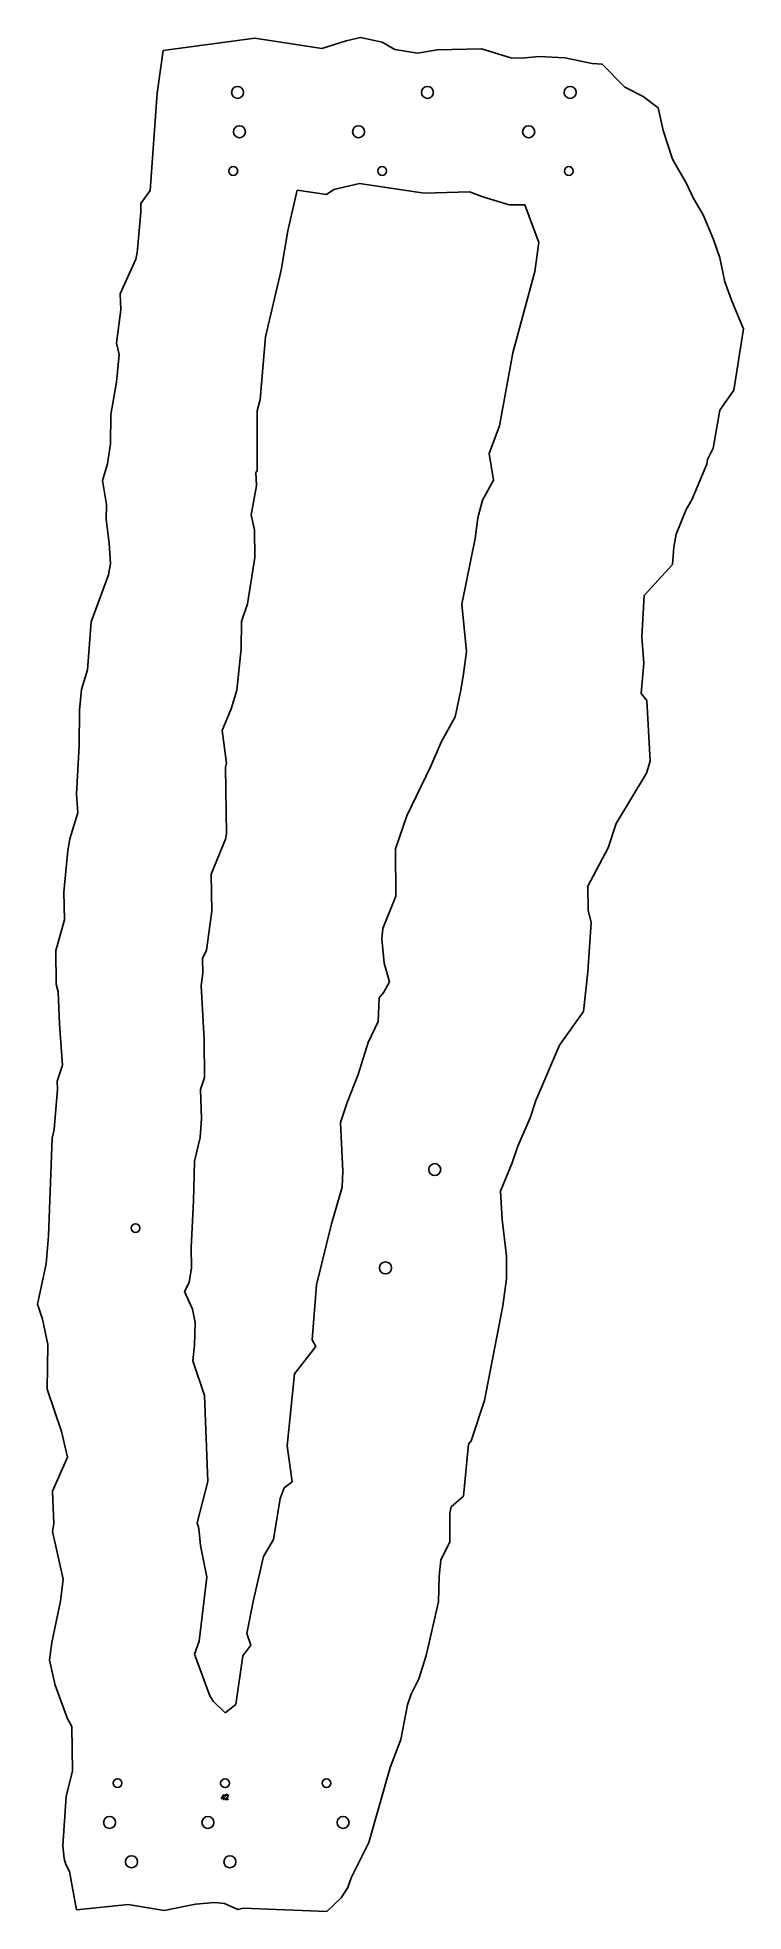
# Model space of a CAD drawing. Header units: millimetres. Extents: x 89 to 807, y 131 to 2037.
import ezdxf

# ---------------------------------------------------------------- set-up
doc = ezdxf.new("R2010")
doc.units = ezdxf.units.MM
doc.linetypes.add('SLD-Durchgehend', pattern=[0])

msp = doc.modelspace()

# ---------------------------------------------------------------- linework, layer by layer
at = {"color": 7, "linetype": 'SLD-Durchgehend', "lineweight": 25}
for p, q in [((210.6, 1980.6), (216.8, 2024)), ((216.8, 2024), (309.9, 2036.7)), ((309.9, 2036.7), (377.9, 2026.2)), ((377.9, 2026.2), (402.8, 2034)), ((402.8, 2034), (417.2, 2037.4)), ((417.2, 2037.4), (439.4, 2032.5)), ((439.4, 2032.5), (452, 2025.1)), ((452, 2025.1), (475.2, 2021.3)), ((475.2, 2021.3), (495.2, 2024.9)), ((495.2, 2024.9), (540.3, 2025.8)), ((540.3, 2025.8), (570.2, 2016.5)), ((570.2, 2016.5), (581, 2016.2)), ((581, 2016.2), (599, 2018.1)), ((599, 2018.1), (625, 2016.6)), ((625, 2016.6), (652.7, 2010.8)), ((652.7, 2010.8), (663, 2010.1)), ((663, 2010.1), (685.8, 1986.7)), ((685.8, 1986.7), (704.5, 1977.2)), ((203.4, 1881.8), (210.6, 1980.6)), ((704.5, 1977.2), (719.7, 1965.8)), ((719.7, 1965.8), (724.8, 1942.9)), ((724.8, 1942.9), (734.4, 1913.6)), ((734.4, 1913.6), (748.9, 1888)), ((390, 1882.8), (416.4, 1888.7)), ((416.4, 1888.7), (481.9, 1878.9)), ((748.9, 1888), (755.4, 1874.1)), ((194, 1868.4), (203.4, 1881.8)), ((343.5, 1840.6), (353, 1881.9)), ((353, 1881.9), (382.7, 1877.6)), ((382.7, 1877.6), (390, 1882.8)), ((481.9, 1878.9), (528.1, 1880.5)), ((528.1, 1880.5), (541.6, 1875.1)), ((541.6, 1875.1), (568.3, 1867.1)), ((755.4, 1874.1), (765.7, 1857)), ((190.4, 1818.2), (194, 1859.6)), ((194, 1859.6), (194, 1868.4)), ((568.3, 1867.1), (584.4, 1867.2)), ((584.4, 1867.2), (598.4, 1828.8)), ((765.7, 1857), (776.1, 1831.8)), ((343.5, 1840.6), (336.7, 1800.7)), ((776.1, 1831.8), (782.5, 1813.3)), ((173.1, 1776.7), (188.9, 1812)), ((188.9, 1812), (190.4, 1818.2)), ((594.4, 1799.4), (598.4, 1828.8)), ((782.5, 1813.3), (787.7, 1788.8)), ((320.7, 1732.8), (336.7, 1800.7)), ((594.4, 1799.4), (572, 1716.6)), ((173.5, 1760.3), (173.1, 1776.7)), ((787.7, 1788.8), (795.2, 1768.3)), ((169.1, 1726.3), (173.5, 1760.3)), ((795.2, 1768.3), (806.6, 1741.1)), ((806.6, 1741.1), (796.9, 1678.6)), ((171.8, 1714.9), (169.1, 1726.3)), ((315.3, 1669.2), (320.7, 1732.8)), ((572, 1716.6), (558.6, 1642.2)), ((169.4, 1686.8), (171.8, 1714.9)), ((163.5, 1653.7), (169.4, 1686.8)), ((796.9, 1678.6), (782.6, 1658.1)), ((312.1, 1657.6), (315.3, 1669.2)), ((163.3, 1623.9), (163.5, 1653.7)), ((312.2, 1596), (312.1, 1657.6)), ((558.6, 1642.2), (548, 1614)), ((782.6, 1658.1), (775.6, 1619.7)), ((160.2, 1603.7), (163.3, 1623.9)), ((155.1, 1586.8), (160.2, 1603.7)), ((548, 1614), (552.3, 1587)), ((769.2, 1603.2), (754.2, 1567.1)), ((769.9, 1607.9), (769.2, 1603.2)), ((775.6, 1619.7), (769.9, 1607.9)), ((159.1, 1562.1), (155.1, 1586.8)), ((310.7, 1595), (312.2, 1596)), ((311.7, 1581.3), (310.7, 1595)), ((552.3, 1587), (541.3, 1566.6)), ((306.1, 1551.6), (311.7, 1581.3)), ((541.3, 1566.6), (536.4, 1548.7)), ((754.2, 1567.1), (748.3, 1557)), ((158.8, 1547.2), (159.1, 1562.1)), ((161.8, 1522.4), (158.8, 1547.2)), ((309.4, 1536.6), (306.1, 1551.6)), ((536.4, 1548.7), (533.9, 1527.6)), ((748.3, 1557), (738, 1532.2)), ((309.9, 1508.3), (309.4, 1536.6)), ((533.9, 1527.6), (520.2, 1460.7)), ((738, 1532.2), (735.6, 1519)), ((163.2, 1502.1), (161.8, 1522.4)), ((302.5, 1461.3), (309.9, 1508.3)), ((735.6, 1519), (734.4, 1501.1)), ((143.5, 1442.9), (161.2, 1490.8)), ((161.2, 1490.8), (163.2, 1502.1)), ((734.4, 1501.1), (705.6, 1469.7)), ((705.6, 1469.7), (703.2, 1427.6)), ((296.3, 1443.3), (302.5, 1461.3)), ((520.2, 1460.7), (525.1, 1412.8)), ((139.9, 1394), (143.5, 1442.9)), ((296.1, 1415.5), (296.3, 1443.3)), ((291.6, 1373.2), (296.1, 1415.5)), ((525.1, 1412.8), (522, 1390)), ((703.2, 1427.6), (705.4, 1400.7)), ((133.7, 1374), (139.9, 1394)), ((705.4, 1400.7), (702.7, 1370.1)), ((131.7, 1352.9), (133.7, 1374)), ((285.9, 1354.2), (291.6, 1373.2)), ((519.3, 1373.4), (513.5, 1346.3)), ((519.3, 1373.4), (522, 1390)), ((276.6, 1332.2), (285.9, 1354.2)), ((702.7, 1370.1), (708.3, 1363)), ((708.3, 1363), (711.8, 1301.1)), ((131.4, 1317), (131.7, 1352.9)), ((513.5, 1346.3), (499.3, 1320.5)), ((128.5, 1267.5), (131.4, 1317)), ((280.9, 1299.2), (276.6, 1332.2)), ((499.3, 1320.5), (488.7, 1295.9)), ((280, 1295.1), (280.9, 1299.2)), ((711.8, 1301.1), (708, 1288.9)), ((281.1, 1227.2), (280, 1295.1)), ((488.7, 1295.9), (464.5, 1245.5)), ((708, 1288.9), (677, 1237.8)), ((130, 1248.5), (128.5, 1267.5)), ((121.9, 1222), (130, 1248.5)), ((464.5, 1245.5), (452.8, 1212)), ((119.6, 1210.4), (121.9, 1222)), ((265.4, 1186.2), (280, 1221.6)), ((280, 1221.6), (281.1, 1227.2)), ((677, 1237.8), (668.9, 1212.9)), ((115.8, 1168), (119.6, 1210.4)), ((452.8, 1212), (453.1, 1163.8)), ((668.9, 1212.9), (648.4, 1173.9)), ((266.3, 1148.5), (265.4, 1186.2)), ((116.4, 1139.6), (115.8, 1168)), ((453.1, 1163.8), (440, 1130.8)), ((648.4, 1173.9), (648.6, 1149.5)), ((260.8, 1108.9), (266.3, 1148.5)), ((648.6, 1149.5), (651.6, 1136.9)), ((107.5, 1108.6), (116.4, 1139.6)), ((440, 1130.8), (439.1, 1120.3)), ((651.6, 1136.9), (648.4, 1086.9)), ((108, 1074.4), (107.5, 1108.6)), ((256.6, 1100.3), (260.8, 1108.9)), ((439.1, 1120.3), (441.3, 1095.6)), ((257.1, 1085.3), (256.6, 1100.3)), ((441.3, 1095.6), (446.9, 1076.6)), ((648.4, 1086.9), (644.1, 1046.4)), ((109.8, 1066.4), (108, 1074.4)), ((255.2, 1073), (257.1, 1085.3)), ((258.2, 1017.5), (255.2, 1073)), ((446.9, 1076.6), (440.9, 1066)), ((111.2, 1033.4), (109.8, 1066.4)), ((436.3, 1060.5), (435.1, 1036.2)), ((440.9, 1066), (436.3, 1060.5)), ((114.2, 991.9), (111.2, 1033.4)), ((435.1, 1036.2), (424.9, 1015)), ((644.1, 1046.4), (619.7, 1012.2)), ((258.7, 979.3), (258.2, 1017.5)), ((424.9, 1015), (415, 982.2)), ((619.7, 1012.2), (595.6, 955.8)), ((108.9, 975.4), (114.2, 991.9)), ((109.3, 967.5), (108.9, 975.4)), ((254.6, 967), (258.7, 979.3)), ((403.6, 953.9), (415, 982.2)), ((106, 926.4), (109.3, 967.5)), ((255.6, 937.5), (254.6, 967)), ((403.6, 953.9), (396.9, 933.6)), ((595.6, 955.8), (589.8, 938.2)), ((254.3, 918.1), (255.6, 937.5)), ((589.8, 938.2), (577.1, 909.3)), ((100.2, 818.1), (103.8, 917.7)), ((103.8, 917.7), (106, 926.4)), ((248.5, 894.3), (254.3, 918.1)), ((396.9, 933.6), (399.3, 884.1)), ((577.1, 909.3), (571.4, 892.6)), ((247.6, 853.4), (248.5, 894.3)), ((399.3, 884.1), (398.5, 867.7)), ((571.4, 892.6), (559.5, 863.5)), ((398.5, 867.7), (387.9, 830.5)), ((559.5, 863.5), (561.2, 834.8)), ((245.3, 806.4), (247.6, 853.4)), ((387.9, 830.5), (372.7, 768.3)), ((561.2, 834.8), (565.7, 797.4)), ((97.8, 789.7), (100.2, 818.1)), ((245.5, 785.7), (245.3, 806.4)), ((88.9, 748.7), (97.8, 789.7)), ((243.1, 770.7), (245.5, 785.7)), ((565.7, 797.4), (565.5, 774.3)), ((238.5, 761.6), (243.1, 770.7)), ((372.7, 768.3), (368, 712.5)), ((565.5, 774.3), (561.8, 746.9)), ((94, 733.3), (88.9, 748.7)), ((246.5, 743.7), (238.5, 761.6)), ((249.1, 730.1), (246.5, 743.7)), ((561.8, 746.9), (543.2, 650.8)), ((99.6, 707.6), (94, 733.3)), ((248.5, 707), (249.1, 730.1)), ((98.8, 662.3), (99.6, 707.6)), ((246.7, 691.1), (248.5, 707)), ((372, 705.5), (350.2, 677.7)), ((368, 712.5), (372, 705.5)), ((258.6, 655.9), (246.7, 691.1)), ((342.7, 604.6), (350.2, 677.7)), ((113.2, 619.2), (98.8, 662.3)), ((262.2, 568.2), (258.6, 655.9)), ((543.2, 650.8), (529.6, 609.8)), ((119.4, 592.9), (113.2, 619.2)), ((104.1, 558.3), (119.4, 592.9)), ((342.7, 604.6), (347.7, 568.1)), ((527.1, 606.2), (521.9, 553.3)), ((529.6, 609.8), (527.1, 606.2)), ((105.7, 525.5), (104.1, 558.3)), ((251.1, 526.3), (262.2, 568.2)), ((339.5, 561.9), (335.6, 551)), ((347.7, 568.1), (339.5, 561.9)), ((521.9, 553.3), (509.3, 542.4)), ((335.6, 551), (328.8, 509.4)), ((509.3, 542.4), (508, 536.1)), ((508, 536.1), (508, 506.9)), ((104.3, 517.4), (105.7, 525.5)), ((114.9, 468.9), (104.3, 517.4)), ((252.9, 520.6), (251.1, 526.3)), ((254.5, 503), (252.9, 520.6)), ((261.1, 470.9), (254.5, 503)), ((328.8, 509.4), (318.7, 491.9)), ((508, 506.9), (498.8, 488.3)), ((318.7, 491.9), (308.1, 446.2)), ((498.8, 488.3), (497.1, 472)), ((112.3, 446.5), (114.9, 468.9)), ((253.3, 405.9), (261.1, 470.9)), ((497.1, 472), (496.7, 445.7)), ((103.6, 404.4), (112.3, 446.5)), ((308.1, 446.2), (301.8, 413.5)), ((496.7, 445.7), (484, 391.1)), ((101, 386.6), (103.6, 404.4)), ((248.5, 392.7), (253.3, 405.9)), ((305.9, 401.8), (297.7, 391)), ((301.8, 413.5), (305.9, 401.8)), ((106.9, 361.1), (101, 386.6)), ((264, 350.2), (248.5, 392.7)), ((290.5, 341.3), (297.7, 391)), ((484, 391.1), (476.5, 367.6)), ((476.5, 367.6), (468.8, 351.8)), ((119.5, 326.7), (106.9, 361.1)), ((267.6, 344.7), (264, 350.2)), ((267.6, 344.7), (279.6, 333)), ((468.8, 351.8), (464.9, 341.1)), ((123.7, 319), (119.5, 326.7)), ((290.5, 341.3), (279.6, 333)), ((464.9, 341.1), (458.3, 305.7)), ((124.6, 273.5), (123.7, 319)), ((458.3, 305.7), (447.4, 277.3)), ((118.2, 248.2), (124.6, 273.5)), ((447.4, 277.3), (425.7, 200.9)), ((114.8, 197.7), (118.2, 248.2)), ((116, 184.8), (114.8, 197.7)), ((425.7, 200.9), (407.7, 164.9)), ((117.6, 178.7), (116, 184.8)), ((121.3, 171.4), (117.6, 178.7)), ((128.5, 132.5), (121.3, 171.4)), ((404.5, 155.2), (397.5, 144.7)), ((407.7, 164.9), (404.5, 155.2)), ((181.2, 137.8), (128.5, 132.5)), ((217.7, 131.7), (181.2, 137.8)), ((249.7, 138.4), (217.7, 131.7)), ((269.3, 139.8), (249.7, 138.4)), ((279, 138.8), (269.3, 139.8)), ((292.5, 132.8), (279, 138.8)), ((297.9, 134.1), (292.5, 132.8)), ((382.9, 130.8), (297.9, 134.1)), ((397.5, 144.7), (382.9, 130.8))]:
    msp.add_line(p, q, dxfattribs=at)
at = {"color": 2, "linetype": 'SLD-Durchgehend', "lineweight": 25, "true_color": 0xffff00}
for p, q in [((275.7, 245.8), (278.4, 249.8)), ((278, 248.5), (276.5, 246.3)), ((278, 246.3), (278, 248.5)), ((278.4, 249.8), (278.5, 249.8)), ((278.5, 249.8), (278.5, 246.3)), ((280.1, 248.1), (279.7, 248.1)), ((278, 245.8), (275.7, 245.8)), ((276.5, 246.3), (278, 246.3)), ((278, 244.7), (278, 245.8)), ((278.5, 244.7), (278, 244.7)), ((278.5, 246.3), (279.1, 246.3)), ((278.5, 245.8), (278.5, 244.7)), ((279.1, 245.8), (278.5, 245.8)), ((279.1, 246.3), (279.1, 245.8)), ((279.5, 244.7), (281.4, 246.7)), ((282.9, 244.7), (279.5, 244.7)), ((281.8, 246.5), (280.6, 245.2)), ((280.6, 245.2), (282.9, 245.2)), ((282.9, 245.2), (282.9, 244.7))]:
    msp.add_line(p, q, dxfattribs=at)
at = {"color": 7, "linetype": 'SLD-Durchgehend', "lineweight": 25}
for centre, radius in [((292.3, 1981.5), 6.12), ((485.3, 1981.5), 6.12), ((630.4, 1981.5), 6.12), ((294.2, 1941.5), 6.12), ((415.3, 1941.5), 6.12), ((588.2, 1941.5), 6.12), ((287.9, 1901.5), 4.5), ((439.3, 1901.5), 4.5), ((629, 1901.5), 4.5), ((492.7, 885.6), 6.12), ((188.6, 826), 4.5), ((442.7, 785.6), 6.12), ((170.3, 261.4), 4.5), ((279.6, 261.4), 4.5), ((382.7, 261.4), 4.5), ((162.2, 221.4), 6.12), ((262.2, 221.4), 6.12), ((399.5, 221.4), 6.12), ((184.5, 181.4), 6.13), ((284.5, 181.4), 6.12)]:
    msp.add_circle(centre, radius, dxfattribs=at)
at = {"color": 2, "linetype": 'SLD-Durchgehend', "lineweight": 25, "true_color": 0xffff00}
for centre, radius, start, end in [((281.3, 248.2), 1.62, 89.7556, 181.4974), ((281.3, 248.1), 1.15, 89.4909, 180.2609), ((281.4, 248.3), 1.47, 359.187, 91.7322), ((281.3, 248.2), 1.05, 1.7591, 92.123), ((280.2, 248.5), 2.17, 303.8727, 352.7787), ((280.2, 248.6), 2.64, 307.6065, 353.5535)]:
    msp.add_arc(centre, radius, start, end, dxfattribs=at)

doc.saveas('drawing.dxf')
